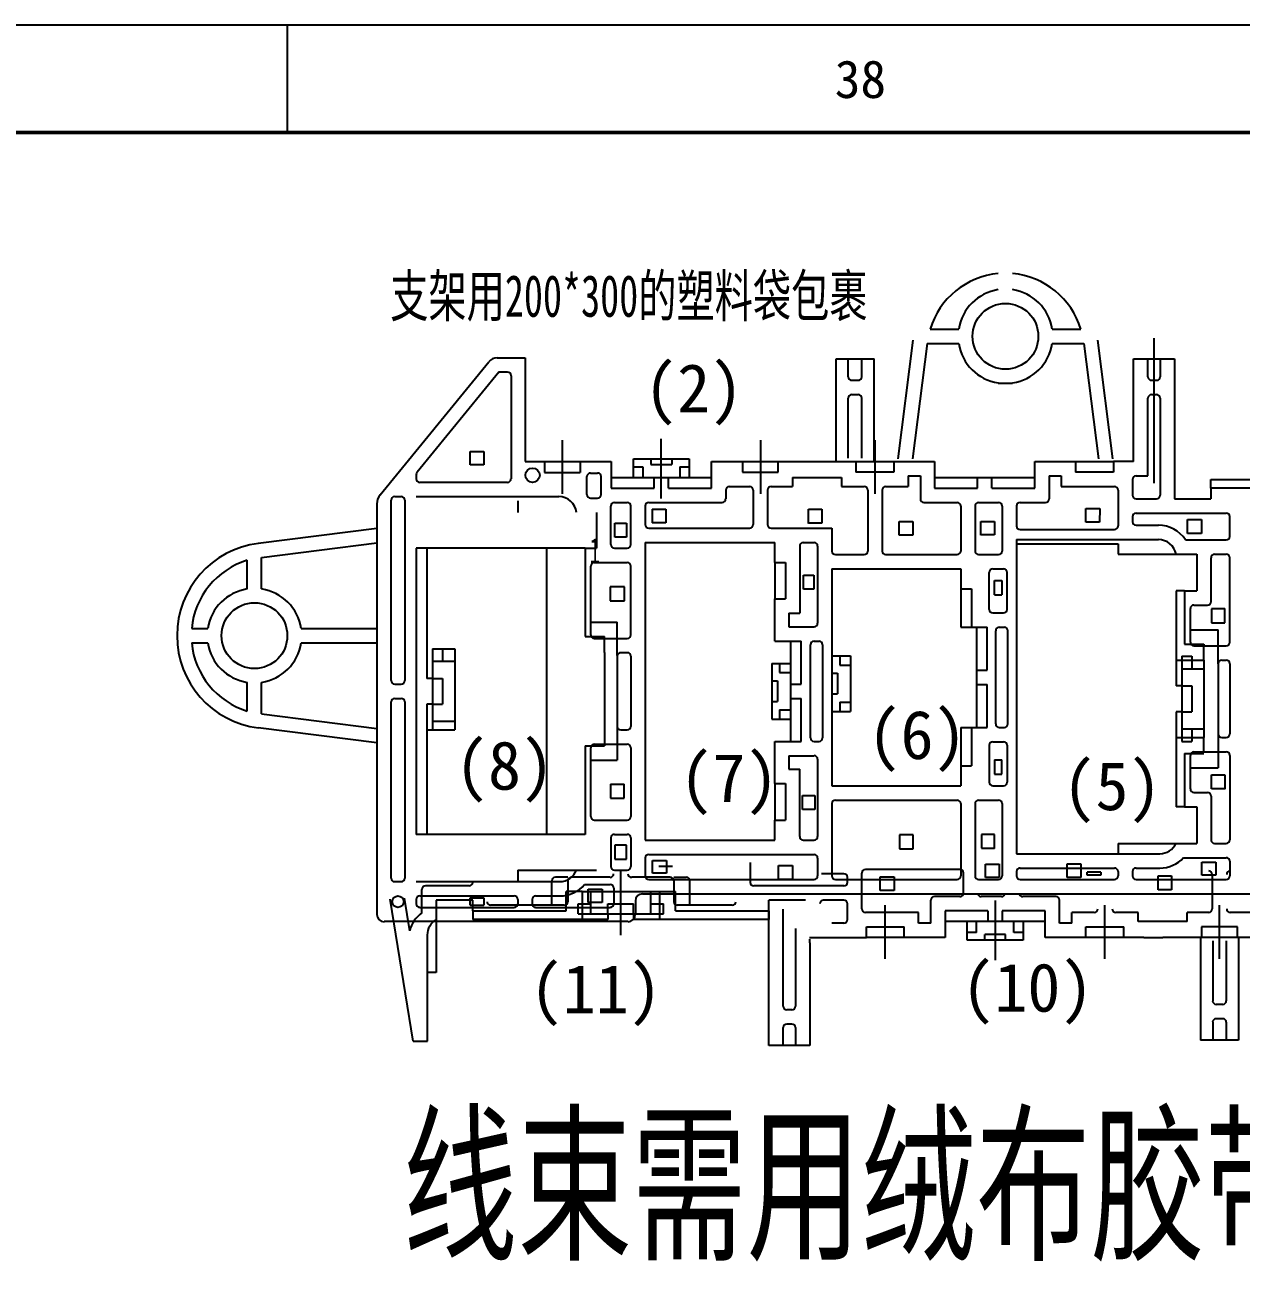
# Model space of a CAD drawing. Header units: millimetres. Extents: x 1543 to 5748, y 1576 to 2417.
# Drawn here: x 5408.7 to 5521.5, y 2302.3 to 2417.3 of the extents above; entities that cross this region are included whole.
import ezdxf

# ---------------------------------------------------------------- set-up
doc = ezdxf.new("R2010")
doc.units = ezdxf.units.MM
doc.layers.get('0').update_dxf_attribs({"lineweight": 25})
doc.layers.add('图框层', color=7, linetype='Continuous', lineweight=25)
doc.layers.add('基本型', color=7, linetype='Continuous', lineweight=18)
doc.styles.add('HZ', font='SimSun.ttf', dxfattribs={"width": 0.67, "height": 4})
doc.styles.get("Standard").update_dxf_attribs({"font": ''})
doc.styles.add('样式 2', font='')
doc.styles.get('Standard').set_extended_font_data('SimSun')
doc.styles.get('样式 2').set_extended_font_data('宋体')

# ---------------------------------------------------------------- blocks, each defined once
blk = doc.blocks.new('ZwmFrameMain_A0X5^_^分区图框^_^landscape')
at = {"color": 3}
blk.add_line((3864.63, 831), (3864.63, 821), dxfattribs=at)
at = {"lineweight": 50}
blk.add_line((0, 821), (4170, 821), dxfattribs=at)
at = {"layer": '图框层', "color": 1}
blk.add_line((-25, 831), (4180, 831), dxfattribs=at)
at = {"color": 3, "insert": (3915.4, 827.71), "char_height": 3.5, "attachment_point": 1}
blk.add_mtext_dynamic_manual_height_columns('38', width=5.7094, gutter_width=1, heights=[0], dxfattribs=at)

msp = doc.modelspace()

# ---------------------------------------------------------------- linework, layer by layer
at = {"layer": '基本型', "linetype": 'ByBlock', "lineweight": -2}
for p, q in [((5492.64, 2389.04), (5495.3, 2389.04)), ((5503.96, 2389.04), (5506.62, 2389.04)), ((5489.68, 2377.02), (5491.07, 2388.02)), ((5492.37, 2387.71), (5491.02, 2377.02)), ((5492.37, 2387.71), (5495.3, 2387.71)), ((5503.96, 2387.71), (5506.89, 2387.71)), ((5506.89, 2387.71), (5508.25, 2377.02)), ((5509.58, 2377.02), (5508.19, 2388.02)), ((5513.41, 2374.77), (5513.41, 2388.22)), ((5452.48, 2386.38), (5455.1, 2386.38)), ((5455.1, 2386.38), (5455.1, 2376.76)), ((5483.93, 2386.29), (5485.05, 2386.29)), ((5483.93, 2376.76), (5483.93, 2386.29)), ((5485.05, 2386.29), (5486.31, 2386.29)), ((5485.05, 2384.63), (5485.05, 2386.29)), ((5486.31, 2386.29), (5487.44, 2386.29)), ((5486.31, 2384.63), (5486.31, 2386.29)), ((5487.44, 2376.76), (5487.44, 2386.29)), ((5511.52, 2386.29), (5512.85, 2386.29)), ((5511.52, 2376.76), (5511.52, 2386.29)), ((5512.85, 2386.29), (5513.98, 2386.29)), ((5512.85, 2384.63), (5512.85, 2386.29)), ((5513.98, 2386.29), (5515.31, 2386.29)), ((5513.98, 2386.29), (5513.98, 2384.63)), ((5515.31, 2386.29), (5515.31, 2373.31)), ((5441.63, 2373.67), (5451.71, 2386.02)), ((5452.63, 2385.06), (5445.06, 2375.77)), ((5453.45, 2385.06), (5452.63, 2385.06)), ((5453.78, 2384.73), (5453.78, 2375.17)), ((5485.38, 2384.3), (5485.98, 2384.3)), ((5498.97, 2384.05), (5500.29, 2384.05)), ((5513.18, 2384.3), (5513.65, 2384.3)), ((5485.38, 2382.97), (5485.98, 2382.97)), ((5513.18, 2382.97), (5513.65, 2382.97)), ((5485.05, 2377.09), (5485.05, 2382.64)), ((5486.31, 2377.09), (5486.31, 2382.64)), ((5512.85, 2375.43), (5512.85, 2382.64)), ((5513.98, 2382.64), (5513.98, 2373.64)), ((5458.52, 2378.75), (5458.52, 2373.77)), ((5467.71, 2373.35), (5467.71, 2378.86)), ((5476.9, 2378.75), (5476.9, 2373.78)), ((5487.52, 2378.75), (5487.52, 2373.77)), ((5449.99, 2376.45), (5449.99, 2377.71)), ((5449.99, 2377.71), (5451.25, 2377.71)), ((5451.25, 2377.71), (5451.25, 2376.45)), ((5465.13, 2375.3), (5465.13, 2377.02)), ((5465.13, 2377.02), (5466.75, 2377.02)), ((5466.75, 2377.02), (5466.75, 2376.49)), ((5466.75, 2377.02), (5468.68, 2377.02)), ((5468.68, 2377.02), (5468.68, 2376.49)), ((5468.68, 2377.02), (5470.3, 2377.02)), ((5470.3, 2377.02), (5470.3, 2375.3)), ((5451.25, 2376.45), (5449.99, 2376.45)), ((5455.1, 2376.76), (5456.87, 2376.76)), ((5456.87, 2376.76), (5456.87, 2375.76)), ((5456.87, 2376.76), (5460.18, 2376.76)), ((5456.87, 2375.76), (5460.18, 2375.76)), ((5460.18, 2376.76), (5463.07, 2376.76)), ((5460.18, 2376.76), (5460.18, 2375.76)), ((5463.07, 2376.76), (5463.07, 2374.3)), ((5465.13, 2376.29), (5465.99, 2376.29)), ((5465.99, 2376.29), (5465.99, 2375.3)), ((5466.75, 2376.49), (5468.68, 2376.49)), ((5469.44, 2376.29), (5469.44, 2375.3)), ((5469.44, 2376.29), (5470.3, 2376.29)), ((5472.36, 2376.76), (5475.25, 2376.76)), ((5472.36, 2374.3), (5472.36, 2376.76)), ((5475.25, 2376.76), (5475.25, 2375.77)), ((5475.25, 2376.76), (5478.56, 2376.76)), ((5475.25, 2375.77), (5478.56, 2375.77)), ((5478.56, 2375.77), (5478.56, 2376.76)), ((5478.56, 2376.76), (5480.41, 2376.76)), ((5479.49, 2376.76), (5483.93, 2376.76)), ((5481.87, 2376.76), (5482.47, 2376.76)), ((5483.93, 2376.76), (5485.76, 2376.76)), ((5485.76, 2376.76), (5485.76, 2375.77)), ((5485.76, 2376.76), (5489.28, 2376.76)), ((5489.28, 2375.77), (5485.76, 2375.77)), ((5489.28, 2376.76), (5493.06, 2376.76)), ((5489.28, 2376.76), (5489.28, 2375.77)), ((5493.06, 2376.76), (5493.06, 2374.3)), ((5502.35, 2376.76), (5506.13, 2376.76)), ((5502.35, 2374.3), (5502.35, 2376.76)), ((5506.13, 2376.76), (5509.65, 2376.76)), ((5506.13, 2376.76), (5506.13, 2375.77)), ((5509.65, 2375.77), (5506.13, 2375.77)), ((5509.65, 2376.76), (5509.65, 2375.77)), ((5511.52, 2376.76), (5509.65, 2376.76)), ((5444.98, 2375.56), (5444.98, 2375.17)), ((5445.31, 2374.84), (5453.44, 2374.84)), ((5460.81, 2373.71), (5460.81, 2375.37)), ((5461.15, 2375.7), (5461.81, 2375.7)), ((5462.14, 2373.71), (5462.14, 2375.37)), ((5463.07, 2375.3), (5465.13, 2375.3)), ((5465.13, 2375.3), (5470.3, 2375.3)), ((5467.05, 2374.3), (5467.05, 2375.3)), ((5468.38, 2374.3), (5468.38, 2375.3)), ((5470.3, 2375.3), (5472.36, 2375.3)), ((5479.89, 2375.3), (5479.89, 2374.44)), ((5479.89, 2375.3), (5484.44, 2375.3)), ((5484.44, 2375.3), (5484.44, 2374.44)), ((5490.61, 2375.43), (5490.61, 2374.44)), ((5490.61, 2375.43), (5491.74, 2375.43)), ((5491.74, 2375.43), (5491.74, 2373.31)), ((5493.06, 2375.3), (5495.12, 2375.3)), ((5495.12, 2375.3), (5500.29, 2375.3)), ((5497.04, 2374.3), (5497.04, 2375.3)), ((5498.37, 2374.3), (5498.37, 2375.3)), ((5500.29, 2375.3), (5502.35, 2375.3)), ((5503.68, 2375.43), (5504.81, 2375.43)), ((5503.68, 2375.43), (5503.68, 2373.31)), ((5504.81, 2375.43), (5504.81, 2374.44)), ((5511.4, 2375.1), (5511.4, 2373.64)), ((5511.74, 2375.43), (5512.85, 2375.43)), ((5518.69, 2374.31), (5518.69, 2375.1)), ((5518.69, 2375.1), (5531.23, 2375.1)), ((5442.99, 2373.51), (5443.59, 2373.51)), ((5444.98, 2373.51), (5458.2, 2373.51)), ((5463.07, 2374.3), (5467.05, 2374.3)), ((5468.38, 2374.3), (5472.36, 2374.3)), ((5473.69, 2374.11), (5473.69, 2373.31)), ((5474.02, 2374.44), (5475.91, 2374.44)), ((5476.24, 2374.11), (5476.24, 2370.92)), ((5477.57, 2374.11), (5477.57, 2370.92)), ((5477.9, 2374.44), (5479.89, 2374.44)), ((5484.44, 2374.44), (5486.53, 2374.44)), ((5486.86, 2374.11), (5486.86, 2368.47)), ((5488.19, 2374.11), (5488.19, 2368.47)), ((5488.52, 2374.44), (5490.61, 2374.44)), ((5493.06, 2374.3), (5497.04, 2374.3)), ((5498.37, 2374.3), (5502.35, 2374.3)), ((5504.81, 2374.44), (5509.74, 2374.44)), ((5510.08, 2374.11), (5510.08, 2370.79)), ((5518.69, 2374.31), (5518.69, 2373.31)), ((5527.35, 2374.31), (5518.69, 2374.31)), ((5441.33, 2372.83), (5441.33, 2334.76)), ((5442.66, 2356.46), (5442.66, 2373.18)), ((5443.92, 2373.18), (5443.92, 2356.46)), ((5454.4, 2373.11), (5454.4, 2372.05)), ((5461.15, 2373.38), (5461.81, 2373.38)), ((5463.03, 2369.07), (5463.03, 2372.64)), ((5463.36, 2372.98), (5464.56, 2372.98)), ((5464.89, 2369.07), (5464.89, 2372.64)), ((5466.22, 2372.64), (5466.22, 2370.92)), ((5466.55, 2372.98), (5473.35, 2372.98)), ((5466.87, 2372.34), (5466.87, 2371.07)), ((5466.87, 2372.34), (5468.14, 2372.34)), ((5468.14, 2372.34), (5468.14, 2371.07)), ((5481.35, 2371.03), (5481.35, 2372.35)), ((5481.35, 2372.35), (5482.61, 2372.35)), ((5482.61, 2372.35), (5482.61, 2371.05)), ((5492.07, 2372.98), (5495.15, 2372.98)), ((5495.48, 2372.64), (5495.48, 2368.47)), ((5496.81, 2372.64), (5496.81, 2368.47)), ((5497.14, 2372.98), (5499, 2372.98)), ((5499.33, 2372.64), (5499.33, 2368.47)), ((5500.65, 2372.64), (5500.65, 2370.79)), ((5500.99, 2372.98), (5503.35, 2372.98)), ((5507.08, 2371.14), (5507.08, 2372.42)), ((5507.08, 2372.42), (5508.37, 2372.42)), ((5508.37, 2372.42), (5508.36, 2371.16)), ((5511.74, 2373.31), (5513.65, 2373.31)), ((5515.31, 2373.31), (5518.69, 2373.31)), ((5461.7, 2372.05), (5461.7, 2368.73)), ((5489.76, 2369.95), (5489.76, 2371.21)), ((5489.76, 2371.21), (5491.04, 2371.21)), ((5491.04, 2371.21), (5491.04, 2369.93)), ((5497.35, 2369.94), (5497.35, 2371.22)), ((5497.35, 2371.22), (5498.6, 2371.22)), ((5498.6, 2371.22), (5498.6, 2369.96)), ((5511.4, 2371.65), (5511.4, 2371.19)), ((5511.74, 2371.99), (5520.1, 2371.99)), ((5516.5, 2370.1), (5516.5, 2371.39)), ((5516.5, 2371.39), (5517.8, 2371.39)), ((5517.8, 2371.39), (5517.8, 2370.1)), ((5520.43, 2369.83), (5520.43, 2371.65)), ((5441.33, 2370.57), (5430.34, 2369.18)), ((5463.41, 2369.74), (5463.41, 2371.05)), ((5463.41, 2371.05), (5464.5, 2371.05)), ((5464.5, 2371.05), (5464.5, 2369.74)), ((5466.55, 2370.59), (5475.91, 2370.59)), ((5468.14, 2371.07), (5466.87, 2371.07)), ((5477.9, 2370.59), (5483.53, 2370.59)), ((5482.61, 2371.05), (5481.35, 2371.05)), ((5483.53, 2370.59), (5483.53, 2368.47)), ((5500.99, 2370.46), (5509.74, 2370.46)), ((5508.36, 2371.14), (5507.08, 2371.14)), ((5511.74, 2370.86), (5513.82, 2370.86)), ((5517.8, 2370.1), (5516.51, 2370.1)), ((5430.64, 2367.88), (5441.33, 2369.24)), ((5464.5, 2369.74), (5463.41, 2369.74)), ((5466.22, 2369.26), (5478.23, 2369.26)), ((5466.22, 2369.26), (5466.22, 2341.66)), ((5478.23, 2367.41), (5478.23, 2369.26)), ((5480.55, 2368.93), (5480.55, 2362.7)), ((5480.88, 2369.26), (5481.88, 2369.26)), ((5482.21, 2368.93), (5482.21, 2361.77)), ((5491.03, 2369.95), (5489.76, 2369.95)), ((5498.6, 2369.96), (5497.35, 2369.96)), ((5500.65, 2369.53), (5513.82, 2369.53)), ((5500.65, 2369.53), (5500.65, 2340.4)), ((5500.65, 2369.13), (5510.08, 2369.13)), ((5510.08, 2369.13), (5510.08, 2368.17)), ((5516.32, 2369.5), (5520.1, 2369.5)), ((5430.64, 2364.95), (5430.64, 2367.88)), ((5444.98, 2368.73), (5444.98, 2342.19)), ((5459.85, 2368.73), (5444.98, 2368.73)), ((5445.97, 2368.73), (5445.97, 2356.66)), ((5457.07, 2368.73), (5457.07, 2342.19)), ((5460.64, 2368.73), (5459.85, 2368.73)), ((5460.64, 2368.73), (5461.7, 2368.73)), ((5460.64, 2368.73), (5460.64, 2360.54)), ((5463.36, 2368.73), (5464.56, 2368.73)), ((5483.87, 2368.14), (5486.53, 2368.14)), ((5488.52, 2368.14), (5495.15, 2368.14)), ((5497.14, 2368.14), (5499, 2368.14)), ((5510.08, 2368.17), (5517.38, 2368.17)), ((5517.38, 2368.17), (5517.38, 2364.79)), ((5518.7, 2363.79), (5518.7, 2367.84)), ((5519.03, 2368.17), (5520.1, 2368.17)), ((5520.43, 2360.01), (5520.43, 2367.84)), ((5429.32, 2364.95), (5429.32, 2367.61)), ((5461.17, 2360.7), (5461.17, 2367.07)), ((5461.5, 2367.41), (5464.56, 2367.41)), ((5464.89, 2360.7), (5464.89, 2367.07)), ((5478.23, 2367.41), (5479.22, 2367.41)), ((5478.23, 2367.41), (5478.23, 2364.02)), ((5479.22, 2367.41), (5479.22, 2364.02)), ((5483.53, 2366.81), (5495.48, 2366.81)), ((5483.53, 2366.81), (5483.53, 2346.7)), ((5495.48, 2366.81), (5495.48, 2361.4)), ((5498.46, 2366.81), (5499.46, 2366.81)), ((5480.9, 2364.94), (5480.9, 2366.23)), ((5480.9, 2366.23), (5481.86, 2366.23)), ((5481.86, 2366.23), (5481.86, 2364.94)), ((5498.13, 2363.06), (5498.13, 2366.48)), ((5498.63, 2364.42), (5498.63, 2365.73)), ((5498.63, 2365.73), (5499.29, 2365.73)), ((5499.29, 2365.72), (5499.29, 2364.42)), ((5499.79, 2363.06), (5499.79, 2366.48)), ((5462.97, 2365.14), (5462.97, 2363.85)), ((5464.29, 2365.14), (5462.97, 2365.14)), ((5464.29, 2363.84), (5464.29, 2365.14)), ((5481.86, 2364.94), (5480.9, 2364.94)), ((5495.48, 2364.95), (5496.47, 2364.95)), ((5496.47, 2364.95), (5496.47, 2361.4)), ((5498.63, 2364.42), (5499.29, 2364.42)), ((5515.45, 2364.79), (5515.45, 2355.96)), ((5516.25, 2364.79), (5515.45, 2364.79)), ((5516.25, 2364.79), (5517.38, 2364.79)), ((5516.25, 2364.79), (5516.25, 2359.84)), ((5462.98, 2363.84), (5464.29, 2363.84)), ((5478.23, 2360.11), (5478.23, 2364.02)), ((5478.23, 2364.02), (5479.22, 2364.02)), ((5516.78, 2360.01), (5516.78, 2363.13)), ((5517.11, 2363.46), (5518.37, 2363.46)), ((5518.74, 2363.12), (5518.74, 2361.81)), ((5519.99, 2363.12), (5518.74, 2363.12)), ((5519.98, 2361.81), (5519.98, 2363.13)), ((5479.55, 2362.7), (5480.55, 2362.7)), ((5479.55, 2362.7), (5479.55, 2361.43)), ((5498.46, 2362.73), (5499.46, 2362.73)), ((5424.16, 2361.28), (5425.65, 2361.28)), ((5434.31, 2361.28), (5441.33, 2361.28)), ((5461.17, 2361.87), (5463.63, 2361.87)), ((5463.63, 2358.77), (5463.63, 2361.87)), ((5479.55, 2361.43), (5481.88, 2361.43)), ((5495.48, 2361.4), (5497.93, 2361.4)), ((5496.94, 2361.4), (5496.94, 2359.34)), ((5497.93, 2357.42), (5497.93, 2361.4)), ((5498.73, 2352.44), (5498.73, 2361.07)), ((5499.06, 2361.4), (5499.53, 2361.4)), ((5499.86, 2352.44), (5499.86, 2361.07)), ((5516.78, 2361.17), (5519.37, 2361.17)), ((5518.74, 2361.81), (5519.98, 2361.81)), ((5519.37, 2358.02), (5519.37, 2361.17)), ((5424.16, 2359.96), (5425.65, 2359.96)), ((5434.31, 2359.96), (5441.33, 2359.96)), ((5460.64, 2360.54), (5462.43, 2360.54)), ((5461.5, 2360.37), (5464.56, 2360.37)), ((5462.43, 2359.05), (5462.43, 2360.54)), ((5478.23, 2360.11), (5480.68, 2360.11)), ((5479.69, 2360.11), (5479.69, 2358.05)), ((5480.68, 2356.13), (5480.68, 2360.11)), ((5481.54, 2351.15), (5481.54, 2359.78)), ((5481.88, 2360.11), (5482.34, 2360.11)), ((5482.67, 2359.78), (5482.67, 2351.15)), ((5516.25, 2359.84), (5518.04, 2359.84)), ((5517.11, 2359.68), (5520.1, 2359.68)), ((5518.04, 2359.84), (5518.04, 2359.68)), ((5518.04, 2358.35), (5518.04, 2359.68)), ((5446.5, 2359.41), (5446.5, 2356.66)), ((5446.5, 2359.41), (5448.56, 2359.41)), ((5447.43, 2359.41), (5447.43, 2358.25)), ((5448.56, 2359.41), (5448.56, 2359.28)), ((5448.56, 2359.28), (5448.56, 2358.25)), ((5462.43, 2359.05), (5462.43, 2351.88)), ((5463.63, 2358.71), (5463.63, 2352.21)), ((5463.96, 2359.05), (5464.56, 2359.05)), ((5464.89, 2358.71), (5464.89, 2352.21)), ((5483.53, 2358.76), (5483.53, 2357.13)), ((5483.53, 2358.76), (5485.26, 2358.76)), ((5484.26, 2358.76), (5484.26, 2357.89)), ((5485.26, 2358.76), (5485.26, 2353.58)), ((5496.94, 2359.34), (5496.94, 2354.17)), ((5515.98, 2358.71), (5516.91, 2358.71)), ((5515.98, 2358.71), (5515.98, 2355.96)), ((5516.91, 2358.71), (5516.91, 2357.55)), ((5446.5, 2358.25), (5448.56, 2358.25)), ((5448.56, 2358.25), (5448.56, 2351.88)), ((5477.96, 2358.05), (5477.96, 2356.42)), ((5477.96, 2358.05), (5479.69, 2358.05)), ((5478.69, 2358.05), (5478.69, 2357.19)), ((5479.69, 2358.05), (5479.69, 2352.87)), ((5484.26, 2357.89), (5485.26, 2357.89)), ((5496.94, 2357.42), (5497.93, 2357.42)), ((5515.45, 2358.35), (5518.04, 2358.35)), ((5515.98, 2357.55), (5518.04, 2357.55)), ((5518.04, 2358.35), (5518.04, 2351.18)), ((5519.37, 2358.02), (5519.37, 2351.51)), ((5519.7, 2358.35), (5520.1, 2358.35)), ((5520.43, 2358.02), (5520.43, 2351.51)), ((5429.32, 2353.63), (5429.32, 2356.29)), ((5430.64, 2353.36), (5430.64, 2356.29)), ((5446.5, 2356.66), (5445.97, 2356.66)), ((5446.5, 2356.66), (5447.43, 2356.66)), ((5446.5, 2356.66), (5446.5, 2354.27)), ((5447.43, 2356.66), (5447.43, 2354.27)), ((5477.96, 2356.42), (5478.49, 2356.42)), ((5477.96, 2356.42), (5477.96, 2354.5)), ((5478.49, 2356.42), (5478.49, 2354.5)), ((5478.69, 2357.19), (5479.69, 2357.19)), ((5483.53, 2357.13), (5484.07, 2357.13)), ((5483.53, 2357.13), (5483.53, 2355.21)), ((5484.07, 2357.13), (5484.07, 2355.21)), ((5442.99, 2356.13), (5443.59, 2356.13)), ((5479.69, 2356.13), (5480.68, 2356.13)), ((5483.53, 2355.21), (5484.07, 2355.21)), ((5483.53, 2355.21), (5483.53, 2353.58)), ((5496.94, 2356.09), (5497.93, 2356.09)), ((5497.93, 2352.11), (5497.93, 2356.09)), ((5515.98, 2355.96), (5515.45, 2355.96)), ((5515.98, 2355.96), (5516.91, 2355.96)), ((5515.98, 2355.96), (5515.98, 2353.57)), ((5516.91, 2355.96), (5516.91, 2353.57)), ((5442.66, 2338.14), (5442.66, 2354.47)), ((5442.99, 2354.8), (5443.59, 2354.8)), ((5443.92, 2354.47), (5443.92, 2338.14)), ((5446.5, 2354.27), (5445.97, 2354.27)), ((5445.97, 2354.27), (5445.97, 2342.19)), ((5446.5, 2354.27), (5446.5, 2351.88)), ((5446.5, 2354.27), (5447.43, 2354.27)), ((5477.96, 2354.5), (5478.49, 2354.5)), ((5477.96, 2354.5), (5477.96, 2352.87)), ((5479.69, 2354.8), (5480.68, 2354.8)), ((5480.68, 2350.82), (5480.68, 2354.8)), ((5484.26, 2354.44), (5485.26, 2354.44)), ((5484.26, 2354.44), (5484.26, 2353.58)), ((5496.94, 2354.17), (5496.94, 2352.11)), ((5430.64, 2353.36), (5441.33, 2352.01)), ((5477.96, 2352.87), (5479.69, 2352.87)), ((5478.69, 2353.74), (5479.69, 2353.74)), ((5478.69, 2353.74), (5478.69, 2352.87)), ((5479.69, 2352.87), (5479.69, 2350.82)), ((5483.53, 2353.58), (5485.26, 2353.58)), ((5515.98, 2353.57), (5515.45, 2353.57)), ((5515.45, 2353.57), (5515.45, 2344.75)), ((5515.98, 2353.57), (5516.91, 2353.57)), ((5515.98, 2353.57), (5515.98, 2350.82)), ((5441.33, 2350.67), (5430.34, 2352.06)), ((5445.97, 2351.88), (5448.56, 2351.88)), ((5446.5, 2352.68), (5448.56, 2352.68)), ((5462.43, 2351.88), (5462.43, 2350.39)), ((5463.63, 2352.16), (5463.63, 2349.06)), ((5463.96, 2351.88), (5464.56, 2351.88)), ((5495.48, 2352.11), (5497.93, 2352.11)), ((5495.48, 2352.11), (5495.48, 2346.7)), ((5496.47, 2352.11), (5496.47, 2348.56)), ((5499.06, 2352.11), (5499.53, 2352.11)), ((5515.98, 2351.98), (5518.04, 2351.98)), ((5516.91, 2351.98), (5516.91, 2350.82)), ((5461.5, 2350.55), (5464.56, 2350.55)), ((5478.23, 2350.82), (5480.68, 2350.82)), ((5478.23, 2346.9), (5478.23, 2350.82)), ((5481.88, 2350.82), (5482.34, 2350.82)), ((5498.46, 2350.78), (5499.46, 2350.78)), ((5515.45, 2351.18), (5518.04, 2351.18)), ((5515.98, 2350.82), (5516.91, 2350.82)), ((5518.04, 2349.86), (5518.04, 2351.18)), ((5519.37, 2351.51), (5519.37, 2348.36)), ((5519.7, 2351.18), (5520.1, 2351.18)), ((5460.64, 2350.39), (5462.43, 2350.39)), ((5460.64, 2350.39), (5460.64, 2342.19)), ((5461.17, 2343.85), (5461.17, 2350.22)), ((5464.89, 2350.22), (5464.89, 2343.85)), ((5479.55, 2349.49), (5481.88, 2349.49)), ((5479.55, 2349.49), (5479.55, 2348.23)), ((5498.13, 2350.45), (5498.13, 2347.04)), ((5499.79, 2350.45), (5499.79, 2347.04)), ((5516.25, 2349.69), (5518.04, 2349.69)), ((5516.25, 2349.69), (5516.25, 2344.75)), ((5516.78, 2346.41), (5516.78, 2349.52)), ((5517.11, 2349.86), (5520.1, 2349.86)), ((5520.43, 2349.52), (5520.43, 2341.69)), ((5461.17, 2349.06), (5463.63, 2349.06)), ((5479.55, 2348.23), (5480.55, 2348.23)), ((5480.55, 2341.99), (5480.55, 2348.23)), ((5482.21, 2349.16), (5482.21, 2341.99)), ((5495.48, 2348.56), (5496.47, 2348.56)), ((5498.63, 2349.1), (5499.29, 2349.1)), ((5498.63, 2349.1), (5498.63, 2347.78)), ((5499.29, 2347.79), (5499.29, 2349.1)), ((5516.78, 2348.36), (5519.37, 2348.36)), ((5498.63, 2347.78), (5499.29, 2347.78)), ((5518.74, 2346.41), (5518.74, 2347.72)), ((5518.74, 2347.72), (5519.98, 2347.72)), ((5519.98, 2347.72), (5519.98, 2346.4)), ((5463.01, 2346.85), (5463.01, 2345.55)), ((5463.01, 2346.85), (5464.28, 2346.85)), ((5464.28, 2345.55), (5464.28, 2346.85)), ((5478.23, 2346.9), (5479.22, 2346.9)), ((5478.23, 2346.9), (5478.23, 2343.52)), ((5479.22, 2346.9), (5479.22, 2343.52)), ((5483.53, 2346.7), (5495.48, 2346.7)), ((5498.46, 2346.7), (5499.46, 2346.7)), ((5517.11, 2346.07), (5518.37, 2346.07)), ((5519.99, 2346.41), (5518.74, 2346.41)), ((5463.01, 2345.55), (5464.28, 2345.55)), ((5480.82, 2344.51), (5480.82, 2345.8)), ((5480.82, 2345.8), (5481.94, 2345.8)), ((5481.94, 2345.8), (5481.94, 2344.51)), ((5483.53, 2345.04), (5483.53, 2338.34)), ((5483.87, 2345.38), (5495.15, 2345.38)), ((5495.48, 2345.04), (5495.48, 2338.34)), ((5496.81, 2345.04), (5496.81, 2338.34)), ((5497.14, 2345.38), (5499, 2345.38)), ((5499.33, 2345.04), (5499.33, 2338.34)), ((5516.25, 2344.75), (5515.45, 2344.75)), ((5516.25, 2344.75), (5517.38, 2344.75)), ((5517.38, 2344.75), (5517.38, 2341.36)), ((5518.7, 2345.74), (5518.7, 2341.69)), ((5481.94, 2344.51), (5480.82, 2344.51)), ((5461.5, 2343.52), (5464.56, 2343.52)), ((5478.23, 2341.66), (5478.23, 2343.52)), ((5478.23, 2343.52), (5479.22, 2343.52)), ((5459.85, 2342.19), (5444.98, 2342.19)), ((5460.64, 2342.19), (5459.85, 2342.19)), ((5460.64, 2342.19), (5460.24, 2342.19)), ((5463.03, 2341.86), (5463.03, 2339.21)), ((5463.36, 2342.19), (5464.56, 2342.19)), ((5464.89, 2341.86), (5464.89, 2339.21)), ((5466.22, 2341.66), (5478.23, 2341.66)), ((5480.88, 2341.66), (5481.88, 2341.66)), ((5489.8, 2342.16), (5489.8, 2340.86)), ((5491.07, 2342.16), (5489.8, 2342.16)), ((5491.07, 2340.86), (5491.07, 2342.16)), ((5497.41, 2342.18), (5497.41, 2340.9)), ((5498.61, 2342.18), (5497.41, 2342.18)), ((5498.61, 2340.89), (5498.61, 2342.18)), ((5510.08, 2341.36), (5510.08, 2340.4)), ((5510.08, 2341.36), (5517.38, 2341.36)), ((5519.03, 2341.36), (5520.1, 2341.36)), ((5463.41, 2341.19), (5463.41, 2339.88)), ((5464.5, 2341.19), (5463.41, 2341.19)), ((5464.5, 2339.88), (5464.5, 2341.19)), ((5466.55, 2340.33), (5481.88, 2340.33)), ((5489.8, 2340.86), (5491.07, 2340.86)), ((5497.41, 2340.9), (5498.61, 2340.9)), ((5500.65, 2340.4), (5513.95, 2340.4)), ((5463.41, 2339.88), (5464.5, 2339.88)), ((5466.22, 2340), (5466.22, 2338.34)), ((5466.9, 2339.77), (5468.2, 2339.77)), ((5466.9, 2338.58), (5466.9, 2339.77)), ((5468.75, 2339.22), (5467.47, 2339.22)), ((5468.2, 2339.77), (5468.2, 2338.58)), ((5475.96, 2339.57), (5475.96, 2337.75)), ((5478.58, 2338.01), (5478.58, 2339.3)), ((5478.58, 2339.3), (5479.88, 2339.3)), ((5479.89, 2339.3), (5479.89, 2338.01)), ((5482.21, 2340), (5482.21, 2338.34)), ((5497.79, 2338.18), (5497.79, 2339.44)), ((5497.79, 2339.44), (5499.03, 2339.44)), ((5499.04, 2339.46), (5499.04, 2338.18)), ((5500.99, 2339.07), (5509.74, 2339.07)), ((5505.35, 2338.19), (5505.35, 2339.46)), ((5505.36, 2339.45), (5506.63, 2339.45)), ((5506.63, 2339.45), (5506.63, 2338.19)), ((5511.74, 2339.07), (5513.95, 2339.07)), ((5516.14, 2340.03), (5520.1, 2340.03)), ((5517.85, 2339.62), (5519.14, 2339.63)), ((5517.85, 2338.41), (5517.85, 2339.62)), ((5519.15, 2339.6), (5519.15, 2338.41)), ((5520.43, 2339.7), (5520.43, 2338.34)), ((5454.4, 2338.87), (5461.7, 2338.87)), ((5454.4, 2338.87), (5454.4, 2337.81)), ((5457.56, 2335.62), (5457.56, 2337.88)), ((5459.05, 2338.21), (5457.89, 2338.21)), ((5459.05, 2337.88), (5459.05, 2335.95)), ((5462.96, 2338.21), (5459.38, 2338.21)), ((5463.36, 2338.87), (5464.56, 2338.87)), ((5463.96, 2332.84), (5463.96, 2338.87)), ((5468.54, 2338.21), (5464.95, 2338.21)), ((5466.55, 2338.01), (5481.88, 2338.01)), ((5468.2, 2338.58), (5466.9, 2338.58)), ((5468.87, 2338.21), (5470.03, 2338.21)), ((5468.87, 2337.88), (5468.87, 2335.95)), ((5470.36, 2335.62), (5470.36, 2337.88)), ((5479.89, 2338.01), (5478.58, 2338.01)), ((5484.65, 2338.54), (5482.56, 2338.54)), ((5483.87, 2338.01), (5495.15, 2338.01)), ((5484.98, 2337.75), (5484.98, 2338.21)), ((5486.31, 2335.29), (5486.31, 2338.61)), ((5495.4, 2338.94), (5486.64, 2338.94)), ((5488.02, 2338.26), (5489.3, 2338.26)), ((5488.02, 2336.98), (5488.02, 2338.24)), ((5489.3, 2338.26), (5489.3, 2336.98)), ((5495.73, 2336.75), (5495.73, 2338.61)), ((5497.14, 2338.01), (5499, 2338.01)), ((5499.04, 2338.18), (5497.79, 2338.18)), ((5500.65, 2338.74), (5500.65, 2338.34)), ((5500.99, 2338.01), (5509.74, 2338.01)), ((5506.63, 2338.19), (5505.35, 2338.19)), ((5507.22, 2338.4), (5507.22, 2338.68)), ((5508.48, 2338.68), (5507.22, 2338.68)), ((5508.48, 2338.4), (5507.22, 2338.4)), ((5508.48, 2338.68), (5508.48, 2338.4)), ((5510.08, 2338.74), (5510.08, 2338.34)), ((5511.4, 2338.74), (5511.4, 2338.34)), ((5511.74, 2338.01), (5520.1, 2338.01)), ((5513.78, 2337.05), (5513.78, 2338.35)), ((5513.78, 2338.35), (5515.04, 2338.35)), ((5515.03, 2338.36), (5515.03, 2337.05)), ((5519.15, 2338.41), (5517.85, 2338.41)), ((5518.82, 2335.29), (5518.82, 2338.48)), ((5442.99, 2337.81), (5443.59, 2337.81)), ((5444.98, 2337.81), (5458.3, 2337.81)), ((5445.51, 2334.92), (5445.51, 2337.08)), ((5449.89, 2337.41), (5445.84, 2337.41)), ((5458.88, 2335.09), (5458.88, 2336.88)), ((5460.38, 2336.88), (5458.88, 2336.88)), ((5460.38, 2336.88), (5467.54, 2336.88)), ((5460.38, 2336.88), (5460.38, 2334.3)), ((5460.58, 2337.55), (5462.98, 2337.55)), ((5460.93, 2337.11), (5462.24, 2337.11)), ((5460.93, 2335.87), (5460.93, 2337.11)), ((5461.17, 2334.83), (5461.17, 2336.88)), ((5462.24, 2337.11), (5462.24, 2335.87)), ((5463.32, 2337.21), (5463.32, 2335.76)), ((5465.97, 2336.68), (5553.12, 2336.68)), ((5466.75, 2334.83), (5466.75, 2336.88)), ((5467.54, 2336.88), (5467.54, 2334.3)), ((5467.54, 2336.88), (5469.04, 2336.88)), ((5469.04, 2335.09), (5469.04, 2336.88)), ((5484.65, 2337.41), (5476.29, 2337.41)), ((5489.3, 2336.98), (5488.02, 2336.98)), ((5515.03, 2337.05), (5513.78, 2337.05)), ((5444.69, 2323.01), (5442.58, 2336.18)), ((5444.39, 2333.26), (5443.91, 2336.29)), ((5444.98, 2336.15), (5444.98, 2335.76)), ((5445.31, 2336.48), (5454.07, 2336.48)), ((5446.84, 2336.09), (5446.84, 2329.38)), ((5450.22, 2336.09), (5446.84, 2336.09)), ((5449.99, 2335.64), (5449.99, 2336.3)), ((5449.99, 2336.3), (5451.25, 2336.3)), ((5449.99, 2335.64), (5451.25, 2335.64)), ((5450.22, 2335.09), (5450.22, 2336.09)), ((5451.25, 2336.3), (5451.25, 2335.64)), ((5458.72, 2335.62), (5451.88, 2335.62)), ((5454.4, 2336.15), (5454.4, 2335.76)), ((5455.73, 2336.15), (5455.73, 2335.76)), ((5456.06, 2336.48), (5458.3, 2336.48)), ((5460.01, 2334.83), (5460.01, 2335.76)), ((5460.01, 2335.76), (5461.17, 2335.76)), ((5462.24, 2335.87), (5460.93, 2335.87)), ((5462.76, 2335.76), (5465.15, 2335.76)), ((5462.76, 2334.83), (5462.76, 2335.76)), ((5465.15, 2334.83), (5465.15, 2335.76)), ((5465.31, 2336.02), (5465.31, 2334.76)), ((5466.75, 2335.76), (5467.91, 2335.76)), ((5467.91, 2334.83), (5467.91, 2335.76)), ((5474.3, 2335.62), (5469.2, 2335.62)), ((5477.69, 2335.09), (5477.69, 2336.09)), ((5481.08, 2336.09), (5477.69, 2336.09)), ((5477.69, 2322.61), (5477.69, 2335.59)), ((5484.65, 2336.09), (5482.74, 2336.09)), ((5484.98, 2334.3), (5484.98, 2335.76)), ((5488.49, 2330.65), (5488.49, 2335.62)), ((5492.71, 2333.97), (5492.71, 2336.09)), ((5495.4, 2336.42), (5493.04, 2336.42)), ((5499.25, 2336.42), (5497.39, 2336.42)), ((5498.68, 2336.05), (5498.68, 2330.54)), ((5504.32, 2336.42), (5501.24, 2336.42)), ((5504.65, 2333.97), (5504.65, 2336.09)), ((5508.86, 2330.65), (5508.86, 2335.62)), ((5519.48, 2330.65), (5519.48, 2335.62)), ((5445.31, 2335.42), (5454.07, 2335.42)), ((5450.22, 2335.09), (5458.88, 2335.09)), ((5450.22, 2335.09), (5450.22, 2334.3)), ((5456.06, 2335.42), (5462.98, 2335.42)), ((5460.01, 2334.83), (5462.76, 2334.83)), ((5462.76, 2334.83), (5465.15, 2334.83)), ((5462.76, 2334.83), (5462.76, 2334.3)), ((5465.15, 2334.83), (5465.15, 2334.3)), ((5465.15, 2334.83), (5467.91, 2334.83)), ((5469.04, 2335.09), (5477.69, 2335.09)), ((5477.69, 2335.09), (5477.69, 2334.3)), ((5479.02, 2326.26), (5479.02, 2335.26)), ((5491.58, 2334.96), (5486.64, 2334.96)), ((5491.58, 2333.97), (5491.58, 2334.96)), ((5494.03, 2335.1), (5494.03, 2332.64)), ((5498.01, 2335.1), (5494.03, 2335.1)), ((5498.01, 2335.1), (5498.01, 2334.1)), ((5499.34, 2335.1), (5499.34, 2334.1)), ((5503.32, 2335.1), (5499.34, 2335.1)), ((5503.32, 2332.64), (5503.32, 2335.1)), ((5505.78, 2333.97), (5505.78, 2334.96)), ((5507.87, 2334.96), (5505.78, 2334.96)), ((5511.95, 2334.96), (5509.86, 2334.96)), ((5511.95, 2334.1), (5511.95, 2334.96)), ((5516.49, 2334.1), (5516.49, 2334.96)), ((5518.48, 2334.96), (5516.49, 2334.96)), ((5522.37, 2334.96), (5520.48, 2334.96)), ((5464.64, 2334.1), (5442, 2334.1)), ((5462.76, 2334.3), (5450.22, 2334.3)), ((5477.69, 2334.3), (5465.15, 2334.3)), ((5480.15, 2333.47), (5480.15, 2326.26)), ((5484.65, 2333.97), (5483.53, 2333.97)), ((5486.73, 2333.63), (5490.25, 2333.63)), ((5486.73, 2332.64), (5486.73, 2333.63)), ((5490.25, 2332.64), (5490.25, 2333.63)), ((5492.71, 2333.97), (5491.58, 2333.97)), ((5496.09, 2334.1), (5494.03, 2334.1)), ((5496.09, 2332.37), (5496.09, 2334.1)), ((5501.27, 2334.1), (5496.09, 2334.1)), ((5496.95, 2333.1), (5496.95, 2334.1)), ((5500.4, 2333.1), (5500.4, 2334.1)), ((5501.27, 2334.1), (5501.27, 2332.37)), ((5503.32, 2334.1), (5501.27, 2334.1)), ((5505.78, 2333.97), (5504.65, 2333.97)), ((5507.1, 2332.64), (5507.1, 2333.63)), ((5507.1, 2333.63), (5510.62, 2333.63)), ((5510.62, 2332.64), (5510.62, 2333.63)), ((5516.49, 2334.1), (5511.95, 2334.1)), ((5517.82, 2333.63), (5517.82, 2332.64)), ((5521.14, 2333.63), (5517.82, 2333.63)), ((5521.14, 2332.64), (5521.14, 2333.63)), ((5446.02, 2323.01), (5446.02, 2332.86)), ((5481.47, 2332.64), (5486.73, 2332.64)), ((5481.48, 2332.14), (5481.48, 2332.48)), ((5481.48, 2332.14), (5481.48, 2322.61)), ((5490.25, 2332.64), (5486.73, 2332.64)), ((5494.03, 2332.64), (5490.25, 2332.64)), ((5496.95, 2333.1), (5496.09, 2333.1)), ((5497.72, 2332.37), (5496.09, 2332.37)), ((5497.72, 2332.37), (5497.72, 2332.91)), ((5499.64, 2332.91), (5497.72, 2332.91)), ((5499.64, 2332.37), (5497.72, 2332.37)), ((5499.64, 2332.37), (5499.64, 2332.91)), ((5501.27, 2332.37), (5499.64, 2332.37)), ((5501.27, 2333.1), (5500.4, 2333.1)), ((5507.1, 2332.64), (5503.32, 2332.64)), ((5510.62, 2332.64), (5507.1, 2332.64)), ((5512.46, 2332.64), (5510.62, 2332.64)), ((5512.46, 2332.64), (5514.22, 2332.64)), ((5517.82, 2332.64), (5514.22, 2332.64)), ((5516.28, 2332.64), (5515.68, 2332.64)), ((5517.72, 2332.64), (5517.72, 2323.11)), ((5521.14, 2332.64), (5517.82, 2332.64)), ((5518.85, 2332.31), (5518.85, 2326.76)), ((5520.11, 2332.31), (5520.11, 2326.76)), ((5524.03, 2332.64), (5521.14, 2332.64)), ((5521.24, 2332.64), (5521.24, 2323.11)), ((5446.84, 2329.38), (5446.02, 2329.38)), ((5519.78, 2326.43), (5519.18, 2326.43)), ((5479.82, 2325.93), (5479.35, 2325.93)), ((5479.02, 2322.61), (5479.02, 2324.27)), ((5479.82, 2324.6), (5479.35, 2324.6)), ((5480.15, 2324.27), (5480.15, 2322.61)), ((5518.85, 2324.77), (5518.85, 2323.11)), ((5519.78, 2325.1), (5519.18, 2325.1)), ((5520.11, 2324.77), (5520.11, 2323.11)), ((5444.69, 2323.01), (5446.02, 2323.01)), ((5518.85, 2323.11), (5517.72, 2323.11)), ((5520.11, 2323.11), (5518.85, 2323.11)), ((5521.24, 2323.11), (5520.11, 2323.11)), ((5479.02, 2322.61), (5477.69, 2322.61)), ((5480.15, 2322.61), (5479.02, 2322.61)), ((5481.48, 2322.61), (5480.15, 2322.61))]:
    msp.add_line(p, q, dxfattribs=at)
for centre, radius in [((5499.63, 2388.38), 3.05), ((5455.77, 2375.5), 0.664), ((5429.98, 2360.62), 3.05), ((5443.29, 2335.95), 0.531)]:
    msp.add_circle(centre, radius, dxfattribs=at)
for centre, radius, start, end in [((5499.63, 2386.93), 7.3, 95.2159, 163.2004), ((5499.63, 2386.93), 7.3, 16.7996, 84.7841), ((5499.63, 2388.38), 4.38, 98.7147, 171.2853), ((5499.63, 2388.38), 4.38, 8.7147, 81.2853), ((5499.63, 2388.38), 4.38, 188.7147, 261.2853), ((5499.63, 2388.38), 4.38, 278.7147, 351.2853), ((5452.48, 2385.39), 0.995, 90, 140.7889), ((5452.79, 2384.73), 0.332, 90, 140.7889), ((5453.45, 2384.73), 0.332, 359.9961, 90), ((5485.38, 2384.63), 0.332, 180, 270), ((5485.98, 2384.63), 0.332, 270, 360), ((5513.18, 2384.63), 0.332, 180, 270), ((5513.65, 2384.63), 0.332, 270, 359.9986), ((5485.38, 2382.64), 0.332, 90, 180), ((5485.98, 2382.64), 0.332, 0, 90), ((5513.18, 2382.64), 0.332, 90, 180), ((5513.65, 2382.64), 0.332, 359.9986, 90), ((5445.31, 2375.56), 0.332, 140.7889, 180), ((5445.31, 2375.17), 0.332, 180, 270), ((5453.44, 2375.17), 0.332, 270, 359.9961), ((5461.15, 2375.37), 0.332, 90, 180), ((5461.81, 2375.37), 0.332, 360, 90), ((5511.74, 2375.1), 0.332, 90, 180), ((5442.66, 2372.83), 1.33, 140.7889, 180), ((5442.99, 2373.18), 0.332, 90, 180), ((5443.59, 2373.18), 0.332, 0, 90), ((5458.2, 2371.85), 1.66, 6.8921, 90), ((5461.15, 2373.71), 0.332, 180, 270), ((5461.81, 2373.71), 0.332, 270, 0), ((5474.02, 2374.11), 0.332, 90, 180), ((5475.91, 2374.11), 0.332, 0, 90), ((5477.9, 2374.11), 0.332, 90, 180), ((5486.53, 2374.11), 0.332, 0, 90), ((5488.52, 2374.11), 0.332, 90, 180), ((5509.74, 2374.11), 0.332, 0, 90), ((5511.74, 2373.64), 0.332, 180, 270), ((5513.65, 2373.64), 0.332, 270, 359.9986), ((5463.36, 2372.64), 0.332, 90, 180), ((5464.56, 2372.64), 0.332, 0, 90), ((5466.55, 2372.64), 0.332, 90, 180), ((5473.35, 2373.31), 0.332, 270, 0), ((5492.07, 2373.31), 0.332, 180, 270), ((5495.15, 2372.64), 0.332, 0, 90), ((5497.14, 2372.64), 0.332, 90, 180), ((5499, 2372.64), 0.332, 0, 90), ((5500.99, 2372.64), 0.332, 90, 180), ((5503.35, 2373.31), 0.332, 270, 0), ((5511.74, 2371.65), 0.332, 90, 180), ((5511.74, 2371.19), 0.332, 180, 270), ((5520.1, 2371.65), 0.332, 0, 90), ((5466.55, 2370.92), 0.332, 180, 270), ((5475.91, 2370.92), 0.332, 270, 0), ((5477.9, 2370.92), 0.332, 180, 270), ((5500.99, 2370.79), 0.332, 180, 270), ((5509.74, 2370.79), 0.332, 270, 0), ((5513.82, 2367.87), 2.99, 32.9867, 90), ((5431.43, 2360.62), 8.63, 97.2367, 262.7633), ((5463.36, 2369.07), 0.332, 180, 270), ((5464.56, 2369.07), 0.332, 270, 360), ((5480.88, 2368.93), 0.332, 90, 180), ((5481.88, 2368.93), 0.332, 0, 90), ((5513.82, 2367.87), 1.66, 10.3698, 90), ((5520.1, 2369.83), 0.332, 270, 360), ((5483.87, 2368.47), 0.332, 180, 270), ((5486.53, 2368.47), 0.332, 270, 360), ((5488.52, 2368.47), 0.332, 180, 270), ((5495.15, 2368.47), 0.332, 270, 0), ((5497.14, 2368.47), 0.332, 180, 270), ((5499, 2368.47), 0.332, 270, 360), ((5519.03, 2367.84), 0.332, 90, 180), ((5520.1, 2367.84), 0.332, 360, 90), ((5431.43, 2360.62), 7.3, 106.7996, 174.7841), ((5461.5, 2367.07), 0.332, 90, 180), ((5464.56, 2367.07), 0.332, 0, 90), ((5498.46, 2366.48), 0.332, 90, 180), ((5499.46, 2366.48), 0.332, 0, 90), ((5429.98, 2360.62), 4.38, 98.7147, 171.2853), ((5429.98, 2360.62), 4.38, 8.7147, 81.2853), ((5517.11, 2363.13), 0.332, 90, 180), ((5518.37, 2363.79), 0.332, 270, 0), ((5498.46, 2363.06), 0.332, 180, 270), ((5499.46, 2363.06), 0.332, 270, 360), ((5481.88, 2361.77), 0.332, 270, 0), ((5499.06, 2361.07), 0.332, 90, 180), ((5499.53, 2361.07), 0.332, 360, 90), ((5431.43, 2360.62), 7.3, 185.2159, 253.2004), ((5429.98, 2360.62), 4.38, 188.7147, 261.2853), ((5429.98, 2360.62), 4.38, 278.7147, 351.2853), ((5461.5, 2360.7), 0.332, 180, 270), ((5464.56, 2360.7), 0.332, 270, 0), ((5481.88, 2359.78), 0.332, 90, 180), ((5482.34, 2359.78), 0.332, 0, 90), ((5517.11, 2360.01), 0.332, 180, 270), ((5520.1, 2360.01), 0.332, 270, 360), ((5463.96, 2358.71), 0.332, 90, 180), ((5464.56, 2358.71), 0.332, 0, 90), ((5519.7, 2358.02), 0.332, 90, 180), ((5520.1, 2358.02), 0.332, 0, 90), ((5442.99, 2356.46), 0.332, 180, 270), ((5443.59, 2356.46), 0.332, 270, 0), ((5442.99, 2354.47), 0.332, 90, 180), ((5443.59, 2354.47), 0.332, 360, 90), ((5463.96, 2352.21), 0.332, 180, 270), ((5464.56, 2352.21), 0.332, 270, 0), ((5499.06, 2352.44), 0.332, 180, 270), ((5499.53, 2352.44), 0.332, 270, 360), ((5461.5, 2350.22), 0.332, 90, 180), ((5464.56, 2350.22), 0.332, 0, 90), ((5481.88, 2351.15), 0.332, 180, 270), ((5482.34, 2351.15), 0.332, 270, 0), ((5498.46, 2350.45), 0.332, 90, 180), ((5499.46, 2350.45), 0.332, 0, 90), ((5519.7, 2351.51), 0.332, 180, 270), ((5520.1, 2351.51), 0.332, 270, 360), ((5481.88, 2349.16), 0.332, 0, 90), ((5517.11, 2349.52), 0.332, 90, 180), ((5520.1, 2349.52), 0.332, 360, 90), ((5498.46, 2347.04), 0.332, 180, 270), ((5499.46, 2347.04), 0.332, 270, 360), ((5517.11, 2346.41), 0.332, 180, 270), ((5518.37, 2345.74), 0.332, 0, 90), ((5483.87, 2345.04), 0.332, 90, 180), ((5495.15, 2345.04), 0.332, 0, 90), ((5497.14, 2345.04), 0.332, 90, 180), ((5499, 2345.04), 0.332, 360, 90), ((5461.5, 2343.85), 0.332, 180, 270), ((5464.56, 2343.85), 0.332, 270, 360), ((5463.36, 2341.86), 0.332, 90, 180), ((5464.56, 2341.86), 0.332, 0, 90), ((5480.88, 2341.99), 0.332, 180, 270), ((5481.88, 2341.99), 0.332, 270, 360), ((5513.95, 2342.06), 1.66, 270, 335.1654), ((5519.03, 2341.69), 0.332, 180, 270), ((5520.1, 2341.69), 0.332, 270, 360), ((5466.55, 2340), 0.332, 90, 180), ((5481.88, 2340), 0.332, 0, 90), ((5463.36, 2339.21), 0.332, 180, 270), ((5464.56, 2339.21), 0.332, 270, 0), ((5500.99, 2338.74), 0.332, 90, 180), ((5509.74, 2338.74), 0.332, 0, 90), ((5511.74, 2338.74), 0.332, 90, 180), ((5513.95, 2342.06), 2.99, 270, 317.3298), ((5520.1, 2339.7), 0.332, 0, 90), ((5442.99, 2338.14), 0.332, 180, 270), ((5443.59, 2338.14), 0.332, 270, 0), ((5457.89, 2337.88), 0.332, 90, 180), ((5458.3, 2339.47), 1.66, 270, 338.8998), ((5459.38, 2337.88), 0.332, 90, 180), ((5462.96, 2338.54), 0.332, 270, 360), ((5464.95, 2338.54), 0.332, 180, 270), ((5466.55, 2338.34), 0.332, 180, 270), ((5468.54, 2337.88), 0.332, 0, 90), ((5470.03, 2337.88), 0.332, 0, 90), ((5481.88, 2338.34), 0.332, 270, 0), ((5483.87, 2338.34), 0.332, 180, 270), ((5484.65, 2338.21), 0.332, 0, 90), ((5486.64, 2338.61), 0.332, 90, 180), ((5495.15, 2338.34), 0.332, 270, 0), ((5495.4, 2338.61), 0.332, 0, 90), ((5497.14, 2338.34), 0.332, 180, 270), ((5499, 2338.34), 0.332, 270, 0), ((5500.99, 2338.34), 0.332, 180, 270), ((5509.74, 2338.34), 0.332, 270, 360), ((5511.74, 2338.34), 0.332, 180, 270), ((5518.48, 2338.48), 0.332, 0, 90), ((5520.1, 2338.34), 0.332, 270, 360), ((5520.48, 2338.48), 0.332, 90, 180), ((5445.84, 2337.08), 0.332, 90, 179.9986), ((5449.89, 2337.75), 0.332, 270, 359.9986), ((5458.3, 2339.47), 2.99, 270, 319.876), ((5462.98, 2337.21), 0.332, 0, 90), ((5465.97, 2336.02), 0.664, 90, 180), ((5476.29, 2337.75), 0.332, 180, 270), ((5484.65, 2337.75), 0.332, 270, 0), ((5495.4, 2336.75), 0.332, 270, 0), ((5497.39, 2336.75), 0.332, 180, 270), ((5499.25, 2336.75), 0.332, 270, 0), ((5501.24, 2336.75), 0.332, 180, 270), ((5445.31, 2336.15), 0.332, 90, 180), ((5445.31, 2335.76), 0.332, 180, 270), ((5451.88, 2335.95), 0.332, 179.9986, 270), ((5454.07, 2336.15), 0.332, 360, 90), ((5454.07, 2335.76), 0.332, 270, 0), ((5456.06, 2336.15), 0.332, 90, 180), ((5456.06, 2335.76), 0.332, 180, 270), ((5458.72, 2335.95), 0.332, 270, 0), ((5462.98, 2335.76), 0.332, 270, 0), ((5469.2, 2335.95), 0.332, 180, 270), ((5474.3, 2335.95), 0.332, 270, 0), ((5482.74, 2335.76), 0.332, 90, 179.9986), ((5484.65, 2335.76), 0.332, 0, 90), ((5493.04, 2336.09), 0.332, 90, 180), ((5504.32, 2336.09), 0.332, 0, 90), ((5442, 2334.76), 0.664, 180, 270), ((5447.28, 2332.52), 2.99, 126.3886, 165.5581), ((5464.64, 2334.76), 0.664, 270, 0), ((5486.64, 2335.29), 0.332, 180, 270), ((5507.87, 2335.29), 0.332, 270, 0), ((5509.86, 2335.29), 0.332, 180, 270), ((5518.48, 2335.29), 0.332, 270, 0), ((5520.48, 2335.29), 0.332, 180, 270), ((5447.67, 2332.86), 1.66, 120.2215, 180), ((5484.65, 2334.3), 0.332, 270, 0), ((5519.18, 2326.76), 0.332, 180, 270), ((5519.78, 2326.76), 0.332, 270, 0), ((5479.35, 2326.26), 0.332, 179.9986, 270), ((5479.82, 2326.26), 0.332, 270, 0), ((5479.35, 2324.27), 0.332, 90, 179.9986), ((5479.82, 2324.27), 0.332, 360, 90), ((5519.18, 2324.77), 0.332, 90, 180), ((5519.78, 2324.77), 0.332, 0, 90)]:
    msp.add_arc(centre, radius, start, end, dxfattribs=at)

# ---------------------------------------------------------------- block references
at = {"layer": '图框层', "lineweight": -3}
msp.add_blockref('ZwmFrameMain_A0X5^_^分区图框^_^landscape', (1568.4, 1586.27), dxfattribs=at)

# ---------------------------------------------------------------- texts
at = {"layer": '基本型', "style": 'HZ', "width": 0.6}
msp.add_text('1', height=2.35, dxfattribs=at).set_placement((5461.07, 2367.33))
at = {"layer": '基本型', "linetype": 'ByBlock', "lineweight": -2, "attachment_point": 1}
for s, insert, char_height, width, style in [('支架用200*300的塑料袋包裹', (5442.57, 2394.07), 3.8779, 63.067, 'HZ'), ('(2)', (5466.12, 2385.82), 4.5, 16.3499, '样式 2'), ('(6)', (5486.84, 2353.68), 4.5, 12.7753, '样式 2'), ('(8)', (5448.58, 2350.84), 4.5, 13.5684, '样式 2'), ('(7)', (5469.4, 2349.68), 4.5, 12.7753, '样式 2'), ('(5)', (5504.92, 2348.94), 4.5, 12.7753, '样式 2'), ('(11)', (5455.51, 2330.11), 4.5, 12.7753, '样式 2'), ('(10)', (5495.54, 2330.25), 4.5, 11.0395, '样式 2'), ('线束需用绒布胶带细扎', (5443.73, 2315.55), 11.634, 189.2011, 'HZ')]:
    msp.add_mtext(s, dxfattribs=dict(at, insert=insert, char_height=char_height, width=width, style=style))

doc.saveas('drawing.dxf')
